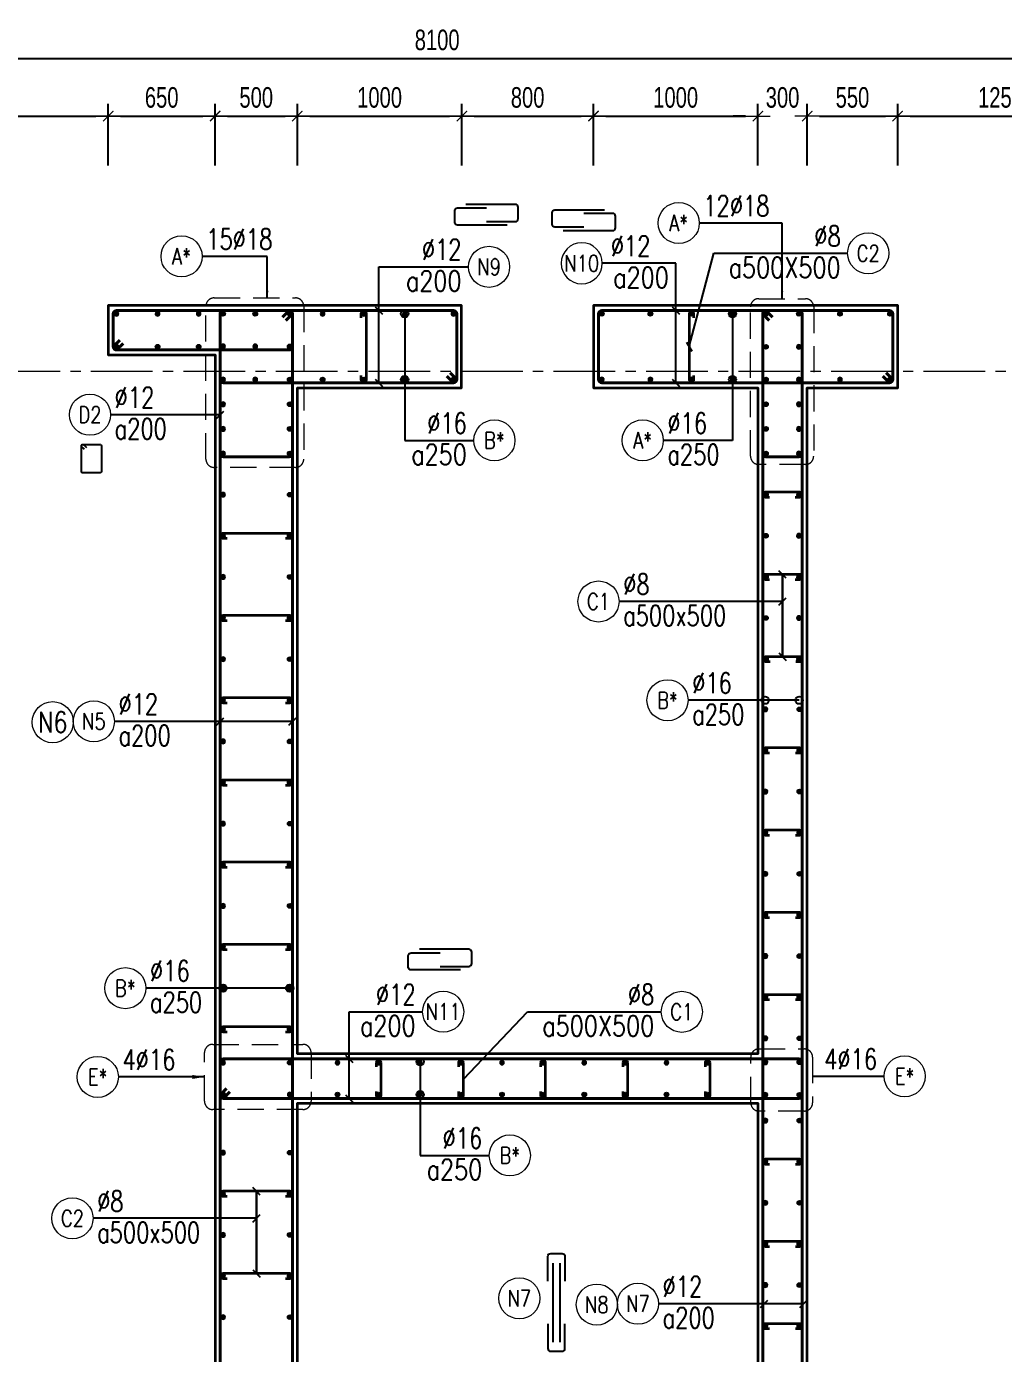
# Model space of a CAD drawing. Header units: millimetres. Extents: x 988833 to 1318015, y -9365 to 47591.
# Drawn here: x 1042620 to 1048560, y 39035 to 47102 of the extents above; entities that cross this region are included whole.
import ezdxf
from ezdxf.enums import TextEntityAlignment as Align

# ---------------------------------------------------------------- set-up
doc = ezdxf.new("R2010")
doc.units = ezdxf.units.MM
doc.header["$MEASUREMENT"] = 0
for name, pattern in [('HIDDEN', [9.525, 6.35, -3.175]), ('HIDDEN2', [4.7625, 3.175, -1.5875]), ('OF_Grid_1$0$CENTER2', [1.125, 0.75, -0.125, 0.125, -0.125])]:
    doc.linetypes.add(name, pattern=pattern)
doc.layers.get('0').update_dxf_attribs({"lineweight": 20})
doc.layers.get('Defpoints').update_dxf_attribs({"color": 151, "lineweight": 9})
for name, color, linetype in [('Hidden', 9, 'HIDDEN'), ('Leader', 6, 'Continuous'), ('Ligature', 1, 'Continuous')]:
    doc.layers.add(name, color=color, linetype=linetype)
for name, color, linetype, lineweight in [('KC-LEADER', 153, 'Continuous', 18), ('KC-THEP', 6, 'Continuous', 40), ('NDC_S_DIM', 1, 'Continuous', 15), ('NDC_S_HIDDEN', 8, 'HIDDEN2', 13), ('NDC_S_LEADER', 1, 'Continuous', 15), ('NDC_S_REBAR', 4, 'Continuous', 35), ('NDC_S_STIRRUP', 4, 'Continuous', 40), ('NDC_S_VN TEXT', 7, 'Continuous', 20), ('NDC_S_WALL', 6, 'Continuous', 35), ('OF_Core wall_1.2(B1-19F)$0$NDC_S_WALL', 6, 'Continuous', 35), ('OF_Grid_1$0$NDC_S_AXIS', 5, 'OF_Grid_1$0$CENTER2', 13)]:
    doc.layers.add(name, color=color, linetype=linetype, lineweight=lineweight)
doc.styles.add('NDC_DIM', font='', dxfattribs={"width": 0.75})
doc.styles.add('NDC_EN TXT', font='romans.shx', dxfattribs={"width": 0.8})
doc.styles.get('NDC_DIM').set_extended_font_data('Dotum')
doc.dimstyles.new('NDC_dim_25', dxfattribs={"dimscale": 25, "dimtxt": 2.5, "dimasz": 1.5, "dimexe": 1.5, "dimexo": 2.5, "dimgap": 1, "dimtad": 1, "dimdec": 0, "dimzin": 0, "dimdsep": 46, "dimtxsty": 'NDC_DIM', "dimblk": 'DIMMARK', "dimcen": 0.09, "dimdle": 1.2, "dimclrd": 1, "dimclre": 1, "dimclrt": 3, "dimadec": 0, "dimazin": 0, "dimtfac": 1, "dimtdec": 0, "dimtix": 1, "dimtofl": 0, "dimtmove": 0, "dimatfit": 3, "dimfxl": 6, "dimfxlon": 1, "dimtolj": 1, "dimtzin": 0, "dimarcsym": 0})
doc.dimstyles.new('NDC_dim_30', dxfattribs={"dimscale": 30, "dimtxt": 2.5, "dimasz": 1.5, "dimexe": 1.5, "dimexo": 2.5, "dimgap": 1, "dimtad": 1, "dimdec": 0, "dimzin": 0, "dimdsep": 46, "dimtxsty": 'NDC_DIM', "dimblk": 'DIMMARK', "dimcen": 0.09, "dimdle": 1.2, "dimclrd": 1, "dimclre": 1, "dimclrt": 3, "dimadec": 0, "dimazin": 0, "dimtfac": 1, "dimtdec": 0, "dimtix": 1, "dimtofl": 0, "dimtmove": 0, "dimatfit": 3, "dimfxl": 6, "dimfxlon": 1, "dimtolj": 1, "dimtzin": 0, "dimarcsym": 0})
doc.dimstyles.new('NDC_dim_50', dxfattribs={"dimscale": 50, "dimtxt": 2.5, "dimasz": 1.5, "dimexe": 1.5, "dimexo": 2.5, "dimgap": 1, "dimtad": 1, "dimdec": 0, "dimzin": 0, "dimdsep": 46, "dimtxsty": 'NDC_DIM', "dimblk": 'DIMMARK', "dimcen": 0.09, "dimdle": 1.2, "dimclrd": 1, "dimclre": 1, "dimclrt": 3, "dimadec": 0, "dimazin": 0, "dimtfac": 1, "dimtdec": 0, "dimtix": 1, "dimtofl": 0, "dimtmove": 0, "dimatfit": 3, "dimfxl": 6, "dimfxlon": 1, "dimtolj": 1, "dimtzin": 0, "dimarcsym": 0})

# ---------------------------------------------------------------- blocks, each defined once
blk = doc.blocks.new('THEP')
at = {"layer": 'KC-LEADER', "color": 6}
blk.add_circle((0, 0), 14, dxfattribs=at)
at = {"layer": 'KC-THEP'}
for p, q in [((-14, 0), (14, 0)), ((9.9, 9.9), (-9.9, -9.9)), ((-9.9, 9.9), (9.9, -9.9)), ((0, 14), (0, -14))]:
    blk.add_line(p, q, dxfattribs=at)
blk = doc.blocks.new('DIMMARK')
at = {"layer": 'NDC_S_DIM', "color": 1}
blk.add_line((-1.5, 0), (1, 0), dxfattribs=at)
at = {"layer": 'NDC_S_DIM', "color": 2, "const_width": 0.1}
blk.add_lwpolyline([(-0.42, -0.42), (0.42, 0.42)], dxfattribs=at)
blk = doc.blocks.new('*U13')
blk.add_circle((-2.5, 0), 2.5)
at = {"layer": 'NDC_S_VN TEXT', "color": 3, "style": 'NDC_EN TXT', "width": 0.75}
blk.add_attdef('DK1', (0.5, 0.85), '', height=2.5, dxfattribs=at)
at = {"layer": 'NDC_S_VN TEXT', "color": 7, "style": 'NDC_EN TXT', "width": 0.8}
blk.add_attdef('SH2', text='', height=2, dxfattribs=at).set_placement((-2.5, 0), align=Align.MIDDLE)
blk = doc.blocks.new('*U10')
blk.add_circle((2.5, 0), 2.5)
at = {"layer": 'NDC_S_VN TEXT', "color": 3, "style": 'NDC_EN TXT'}
for tag, width, p in [('DK2', 0.75, (-0.85, 0.85)), ('KC2', 0.8, (-0.85, -2.97))]:
    blk.add_attdef(tag, text='', height=2.5, dxfattribs=dict(at, width=width)).set_placement(p, align=Align.RIGHT)
at = {"layer": 'NDC_S_VN TEXT', "color": 7, "style": 'NDC_EN TXT', "width": 0.8}
blk.add_attdef('SH3', text='', height=2, dxfattribs=at).set_placement((2.5, 0), align=Align.MIDDLE)
blk = doc.blocks.new('*U11')
blk.add_circle((-2.5, 0), 2.5)
at = {"layer": 'NDC_S_VN TEXT', "color": 3, "style": 'NDC_EN TXT', "width": 0.75}
for tag, p in [('DK1', (0.5, 0.85)), ('KC1', (0.5, -2.97))]:
    blk.add_attdef(tag, p, '', height=2.5, dxfattribs=at)
at = {"layer": 'NDC_S_VN TEXT', "color": 7, "style": 'NDC_EN TXT', "width": 0.8}
blk.add_attdef('SH2', text='', height=2, dxfattribs=at).set_placement((-2.5, 0), align=Align.MIDDLE)
blk = doc.blocks.new('*U12')
blk.add_circle((-2.5, 0), 2.5)
at = {"layer": 'NDC_S_VN TEXT', "color": 3, "style": 'NDC_EN TXT', "width": 0.75}
for tag, p in [('DK1', (0.5, 0.85)), ('KC1', (0.5, -2.97))]:
    blk.add_attdef(tag, p, '', height=2.5, dxfattribs=at)
at = {"layer": 'NDC_S_VN TEXT', "color": 7, "style": 'NDC_EN TXT', "width": 0.8}
blk.add_attdef('SH2', text='', height=2, dxfattribs=at).set_placement((-2.5, 0), align=Align.MIDDLE)
blk = doc.blocks.new('A$C7BC65A55')
at = {"layer": 'Ligature'}
for p, q in [((-15.2, 372, 0), (-15.2, 38.5, 0)), ((15.2, 372, 0), (15.2, 38.5, 0))]:
    blk.add_line(p, q, dxfattribs=at)
for points in [[(-36.2, 296.5), (-36.2, 400.9, -0.414214), (-24, 413.1), (24, 413.1, -0.414214), (36.2, 400.9), (36.2, 296.5)], [(-36.2, 116.5), (-36.2, 12.2, 0.414214), (-24, 0), (24, 0, 0.414214), (36.2, 12.2), (36.2, 116.5)]]:
    blk.add_lwpolyline(points, format="xyb", dxfattribs=at)
blk = doc.blocks.new('*U9')
blk.add_circle((2.5, 0), 2.5)
at = {"layer": 'NDC_S_VN TEXT', "color": 3, "style": 'NDC_EN TXT', "width": 0.75}
blk.add_attdef('DK2', text='', height=2.5, dxfattribs=at).set_placement((-0.85, 0.85), align=Align.RIGHT)
at = {"layer": 'NDC_S_VN TEXT', "color": 7, "style": 'NDC_EN TXT', "width": 0.8}
blk.add_attdef('SH3', text='', height=2, dxfattribs=at).set_placement((2.5, 0), align=Align.MIDDLE)
blk = doc.blocks.new('*U41')
at = {"layer": 'KC-THEP', "xscale": -1, "rotation": 170.331435563619}
blk.add_blockref('THEP', (0, 0), dxfattribs=at)
blk = doc.blocks.new('*U42')
at = {"layer": 'NDC_S_HIDDEN', "color": 0, "linetype": 'ByBlock', "lineweight": -2, "transparency": 16777216}
for p in [(0, 0), (250, 0), (500, 0), (750, 0), (1000, 0), (1250, 0), (1500, 0), (1750, 0), (2000, 0), (2250, 0)]:
    blk.add_blockref('*U41', p, dxfattribs=at)
blk = doc.blocks.new('*U43')
at = {"layer": 'KC-THEP', "xscale": -1, "rotation": 170.331435563619}
blk.add_blockref('THEP', (0, 0), dxfattribs=at)
blk = doc.blocks.new('*U44')
at = {"layer": 'NDC_S_HIDDEN', "color": 0, "linetype": 'ByBlock', "lineweight": -2, "transparency": 16777216}
for p in [(0, 0), (250, 0), (500, 0), (750, 0), (1000, 0), (1250, 0), (1500, 0), (1750, 0), (2000, 0), (2250, 0)]:
    blk.add_blockref('*U43', p, dxfattribs=at)
blk = doc.blocks.new('*U45')
at = {"layer": 'NDC_S_REBAR'}
blk.add_lwpolyline([(-15, -75), (-15, -100, 1), (15, -100), (15, 100, 1), (-15, 100), (-15, 75)], format="xyb", dxfattribs=at)
blk = doc.blocks.new('*U46')
at = {"layer": 'NDC_S_HIDDEN', "color": 0, "linetype": 'ByBlock', "lineweight": -2, "transparency": 16777216}
for p in [(0, 0), (500, 0), (1000, 0), (1500, 0), (2000, 0)]:
    blk.add_blockref('*U45', p, dxfattribs=at)
blk = doc.blocks.new('*U52')
at = {"layer": 'KC-THEP', "rotation": 9.668564436380946}
blk.add_blockref('THEP', (-100, 0), dxfattribs=at)
at = {"layer": 'KC-THEP', "xscale": -1, "rotation": 350.3314355636191}
blk.add_blockref('THEP', (100, 0), dxfattribs=at)
blk = doc.blocks.new('*U53')
at = {"layer": 'OF_Core wall_1.2(B1-19F)$0$NDC_S_WALL', "color": 0, "linetype": 'ByBlock', "lineweight": -2, "transparency": 16777216}
for p in [(0, 0), (0, -250), (0, -500), (0, -750), (0, -1000)]:
    blk.add_blockref('*U52', p, dxfattribs=at)
blk = doc.blocks.new('A$C72321851')
at = {"layer": 'Ligature'}
for points in [[(-60.9, -129.3), (-60.9, 170.9, -0.414214), (-43.3, 188.5), (25.8, 188.5, -0.414214), (43.4, 170.9), (43.4, -4.3)], [(-39.7, -4.3), (-39.7, -179.5, 0.414214), (-22.1, -197.1), (47, -197.1, 0.414214), (64.6, -179.5), (64.6, 120.7)]]:
    blk.add_lwpolyline(points, format="xyb", dxfattribs=at)
blk = doc.blocks.new('*D391')
at = {"layer": 'Defpoints', "color": 0, "ltscale": 200, "transparency": 16777216}
for p in [(1049166.5, 46907.1), (1041066.5, 45353.1), (1049166.5, 44784.2)]:
    blk.add_point(p, dxfattribs=at)
at = {"layer": 'NDC_S_DIM', "color": 1, "lineweight": -2, "ltscale": 200, "transparency": 16777216}
for p, q in [((1041066.5, 46607.1), (1041066.5, 46982.1)), ((1049166.5, 46607.1), (1049166.5, 46982.1)), ((1041141.5, 46907.1), (1049091.5, 46907.1))]:
    blk.add_line(p, q, dxfattribs=at)
at = {"layer": 'NDC_S_DIM', "color": 1, "lineweight": -2, "ltscale": 200, "transparency": 16777216, "xscale": 75, "yscale": 75, "zscale": 75, "rotation": 180}
blk.add_blockref('DIMMARK', (1041066.5, 46907.1), dxfattribs=at)
at = {"layer": 'NDC_S_DIM', "color": 1, "lineweight": -2, "ltscale": 200, "transparency": 16777216, "xscale": 75, "yscale": 75, "zscale": 75}
blk.add_blockref('DIMMARK', (1049166.5, 46907.1), dxfattribs=at)
at = {"layer": 'NDC_S_DIM', "color": 3, "ltscale": 200, "transparency": 16777216, "insert": (1045116.5, 47019.7), "char_height": 125, "attachment_point": 5, "style": 'NDC_DIM'}
blk.add_mtext('\\A1;8100', dxfattribs=at)
blk = doc.blocks.new('*D408')
at = {"layer": 'Defpoints', "color": 0, "ltscale": 200, "transparency": 16777216}
for p in [(1043116.5, 46557.4), (1043116.5, 45405.6), (1041366.5, 44924.7)]:
    blk.add_point(p, dxfattribs=at)
at = {"layer": 'NDC_S_DIM', "color": 1, "lineweight": -2, "ltscale": 200, "transparency": 16777216}
for p, q in [((1041366.5, 46257.4), (1041366.5, 46632.4)), ((1043116.5, 46257.4), (1043116.5, 46632.4)), ((1041441.5, 46557.4), (1043041.5, 46557.4))]:
    blk.add_line(p, q, dxfattribs=at)
at = {"layer": 'NDC_S_DIM', "color": 1, "lineweight": -2, "ltscale": 200, "transparency": 16777216, "xscale": 75, "yscale": 75, "zscale": 75, "rotation": 180}
blk.add_blockref('DIMMARK', (1041366.5, 46557.4), dxfattribs=at)
at = {"layer": 'NDC_S_DIM', "color": 1, "lineweight": -2, "ltscale": 200, "transparency": 16777216, "xscale": 75, "yscale": 75, "zscale": 75}
blk.add_blockref('DIMMARK', (1043116.5, 46557.4), dxfattribs=at)
at = {"layer": 'NDC_S_DIM', "color": 3, "ltscale": 200, "transparency": 16777216, "insert": (1042241.5, 46670), "char_height": 125, "attachment_point": 5, "style": 'NDC_DIM'}
blk.add_mtext('\\A1;1750', dxfattribs=at)
blk = doc.blocks.new('*D409')
at = {"layer": 'Defpoints', "color": 0, "ltscale": 200, "transparency": 16777216}
for p in [(1043766.5, 46557.4), (1043116.5, 45405.6), (1043766.5, 45105.6)]:
    blk.add_point(p, dxfattribs=at)
at = {"layer": 'NDC_S_DIM', "color": 1, "lineweight": -2, "ltscale": 200, "transparency": 16777216}
for p, q in [((1043116.5, 46257.4), (1043116.5, 46632.4)), ((1043766.5, 46257.4), (1043766.5, 46632.4)), ((1043191.5, 46557.4), (1043691.5, 46557.4))]:
    blk.add_line(p, q, dxfattribs=at)
at = {"layer": 'NDC_S_DIM', "color": 1, "lineweight": -2, "ltscale": 200, "transparency": 16777216, "xscale": 75, "yscale": 75, "zscale": 75, "rotation": 180}
blk.add_blockref('DIMMARK', (1043116.5, 46557.4), dxfattribs=at)
at = {"layer": 'NDC_S_DIM', "color": 1, "lineweight": -2, "ltscale": 200, "transparency": 16777216, "xscale": 75, "yscale": 75, "zscale": 75}
blk.add_blockref('DIMMARK', (1043766.5, 46557.4), dxfattribs=at)
at = {"layer": 'NDC_S_DIM', "color": 3, "ltscale": 200, "transparency": 16777216, "insert": (1043441.5, 46670), "char_height": 125, "attachment_point": 5, "style": 'NDC_DIM'}
blk.add_mtext('\\A1;650', dxfattribs=at)
blk = doc.blocks.new('*D410')
at = {"layer": 'Defpoints', "color": 0, "ltscale": 200, "transparency": 16777216}
for p in [(1044266.5, 46557.4), (1043766.5, 45105.6), (1044266.5, 44905.6)]:
    blk.add_point(p, dxfattribs=at)
at = {"layer": 'NDC_S_DIM', "color": 1, "lineweight": -2, "ltscale": 200, "transparency": 16777216}
for p, q in [((1043766.5, 46257.4), (1043766.5, 46632.4)), ((1044266.5, 46257.4), (1044266.5, 46632.4)), ((1043841.5, 46557.4), (1044191.5, 46557.4))]:
    blk.add_line(p, q, dxfattribs=at)
at = {"layer": 'NDC_S_DIM', "color": 1, "lineweight": -2, "ltscale": 200, "transparency": 16777216, "xscale": 75, "yscale": 75, "zscale": 75, "rotation": 180}
blk.add_blockref('DIMMARK', (1043766.5, 46557.4), dxfattribs=at)
at = {"layer": 'NDC_S_DIM', "color": 1, "lineweight": -2, "ltscale": 200, "transparency": 16777216, "xscale": 75, "yscale": 75, "zscale": 75}
blk.add_blockref('DIMMARK', (1044266.5, 46557.4), dxfattribs=at)
at = {"layer": 'NDC_S_DIM', "color": 3, "ltscale": 200, "transparency": 16777216, "insert": (1044016.5, 46670), "char_height": 125, "attachment_point": 5, "style": 'NDC_DIM'}
blk.add_mtext('\\A1;500', dxfattribs=at)
blk = doc.blocks.new('*D411')
at = {"layer": 'Defpoints', "color": 0, "ltscale": 200, "transparency": 16777216}
for p in [(1045266.3, 46557.4), (1044266.5, 44905.6), (1045266.3, 44905.6)]:
    blk.add_point(p, dxfattribs=at)
at = {"layer": 'NDC_S_DIM', "color": 1, "lineweight": -2, "ltscale": 200, "transparency": 16777216}
for p, q in [((1044266.5, 46257.4), (1044266.5, 46632.4)), ((1045266.3, 46257.4), (1045266.3, 46632.4)), ((1044341.5, 46557.4), (1045191.3, 46557.4))]:
    blk.add_line(p, q, dxfattribs=at)
at = {"layer": 'NDC_S_DIM', "color": 1, "lineweight": -2, "ltscale": 200, "transparency": 16777216, "xscale": 75, "yscale": 75, "zscale": 75, "rotation": 180}
blk.add_blockref('DIMMARK', (1044266.5, 46557.4), dxfattribs=at)
at = {"layer": 'NDC_S_DIM', "color": 1, "lineweight": -2, "ltscale": 200, "transparency": 16777216, "xscale": 75, "yscale": 75, "zscale": 75}
blk.add_blockref('DIMMARK', (1045266.3, 46557.4), dxfattribs=at)
at = {"layer": 'NDC_S_DIM', "color": 3, "ltscale": 200, "transparency": 16777216, "insert": (1044766.4, 46670), "char_height": 125, "attachment_point": 5, "style": 'NDC_DIM'}
blk.add_mtext('\\A1;1000', dxfattribs=at)
blk = doc.blocks.new('*D412')
at = {"layer": 'Defpoints', "color": 0, "ltscale": 200, "transparency": 16777216}
for p in [(1046066.7, 46557.4), (1045266.3, 44905.6), (1046066.7, 44905.6)]:
    blk.add_point(p, dxfattribs=at)
at = {"layer": 'NDC_S_DIM', "color": 1, "lineweight": -2, "ltscale": 200, "transparency": 16777216}
for p, q in [((1045266.3, 46257.4), (1045266.3, 46632.4)), ((1046066.7, 46257.4), (1046066.7, 46632.4)), ((1045341.3, 46557.4), (1045991.7, 46557.4))]:
    blk.add_line(p, q, dxfattribs=at)
at = {"layer": 'NDC_S_DIM', "color": 1, "lineweight": -2, "ltscale": 200, "transparency": 16777216, "xscale": 75, "yscale": 75, "zscale": 75, "rotation": 180}
blk.add_blockref('DIMMARK', (1045266.3, 46557.4), dxfattribs=at)
at = {"layer": 'NDC_S_DIM', "color": 1, "lineweight": -2, "ltscale": 200, "transparency": 16777216, "xscale": 75, "yscale": 75, "zscale": 75}
blk.add_blockref('DIMMARK', (1046066.7, 46557.4), dxfattribs=at)
at = {"layer": 'NDC_S_DIM', "color": 3, "ltscale": 200, "transparency": 16777216, "insert": (1045666.5, 46670), "char_height": 125, "attachment_point": 5, "style": 'NDC_DIM'}
blk.add_mtext('\\A1;800', dxfattribs=at)
blk = doc.blocks.new('*D413')
at = {"layer": 'Defpoints', "color": 0, "ltscale": 200, "transparency": 16777216}
for p in [(1047066.5, 46557.4), (1046066.7, 44905.6), (1047066.5, 44905.6)]:
    blk.add_point(p, dxfattribs=at)
at = {"layer": 'NDC_S_DIM', "color": 1, "lineweight": -2, "ltscale": 200, "transparency": 16777216}
for p, q in [((1046066.7, 46257.4), (1046066.7, 46632.4)), ((1047066.5, 46257.4), (1047066.5, 46632.4)), ((1046141.7, 46557.4), (1046991.5, 46557.4))]:
    blk.add_line(p, q, dxfattribs=at)
at = {"layer": 'NDC_S_DIM', "color": 1, "lineweight": -2, "ltscale": 200, "transparency": 16777216, "xscale": 75, "yscale": 75, "zscale": 75, "rotation": 180}
blk.add_blockref('DIMMARK', (1046066.7, 46557.4), dxfattribs=at)
at = {"layer": 'NDC_S_DIM', "color": 1, "lineweight": -2, "ltscale": 200, "transparency": 16777216, "xscale": 75, "yscale": 75, "zscale": 75}
blk.add_blockref('DIMMARK', (1047066.5, 46557.4), dxfattribs=at)
at = {"layer": 'NDC_S_DIM', "color": 3, "ltscale": 200, "transparency": 16777216, "insert": (1046566.6, 46670), "char_height": 125, "attachment_point": 5, "style": 'NDC_DIM'}
blk.add_mtext('\\A1;1000', dxfattribs=at)
blk = doc.blocks.new('*D414')
at = {"layer": 'Defpoints', "color": 0, "ltscale": 200, "transparency": 16777216}
for p in [(1047366.5, 46557.4), (1047066.5, 44905.6), (1047366.5, 44905.6)]:
    blk.add_point(p, dxfattribs=at)
at = {"layer": 'NDC_S_DIM', "color": 1, "lineweight": -2, "ltscale": 200, "transparency": 16777216}
for p, q in [((1047066.5, 46257.4), (1047066.5, 46632.4)), ((1047366.5, 46257.4), (1047366.5, 46632.4)), ((1046991.5, 46557.4), (1046916.5, 46557.4)), ((1047441.5, 46557.4), (1047516.5, 46557.4))]:
    blk.add_line(p, q, dxfattribs=at)
at = {"layer": 'NDC_S_DIM', "color": 1, "lineweight": -2, "ltscale": 200, "transparency": 16777216, "xscale": 75, "yscale": 75, "zscale": 75}
blk.add_blockref('DIMMARK', (1047066.5, 46557.4), dxfattribs=at)
at = {"layer": 'NDC_S_DIM', "color": 1, "lineweight": -2, "ltscale": 200, "transparency": 16777216, "xscale": 75, "yscale": 75, "zscale": 75, "rotation": 180}
blk.add_blockref('DIMMARK', (1047366.5, 46557.4), dxfattribs=at)
at = {"layer": 'NDC_S_DIM', "color": 3, "ltscale": 200, "transparency": 16777216, "insert": (1047216.5, 46670), "char_height": 125, "attachment_point": 5, "style": 'NDC_DIM'}
blk.add_mtext('\\A1;300', dxfattribs=at)
blk = doc.blocks.new('*D415')
at = {"layer": 'Defpoints', "color": 0, "ltscale": 200, "transparency": 16777216}
for p in [(1047916.5, 46557.4), (1047366.5, 44905.6), (1047916.5, 44905.6)]:
    blk.add_point(p, dxfattribs=at)
at = {"layer": 'NDC_S_DIM', "color": 1, "lineweight": -2, "ltscale": 200, "transparency": 16777216}
for p, q in [((1047366.5, 46257.4), (1047366.5, 46632.4)), ((1047916.5, 46257.4), (1047916.5, 46632.4)), ((1047441.5, 46557.4), (1047841.5, 46557.4))]:
    blk.add_line(p, q, dxfattribs=at)
at = {"layer": 'NDC_S_DIM', "color": 1, "lineweight": -2, "ltscale": 200, "transparency": 16777216, "xscale": 75, "yscale": 75, "zscale": 75, "rotation": 180}
blk.add_blockref('DIMMARK', (1047366.5, 46557.4), dxfattribs=at)
at = {"layer": 'NDC_S_DIM', "color": 1, "lineweight": -2, "ltscale": 200, "transparency": 16777216, "xscale": 75, "yscale": 75, "zscale": 75}
blk.add_blockref('DIMMARK', (1047916.5, 46557.4), dxfattribs=at)
at = {"layer": 'NDC_S_DIM', "color": 3, "ltscale": 200, "transparency": 16777216, "insert": (1047641.5, 46670), "char_height": 125, "attachment_point": 5, "style": 'NDC_DIM'}
blk.add_mtext('\\A1;550', dxfattribs=at)
blk = doc.blocks.new('*D416')
at = {"layer": 'Defpoints', "color": 0, "ltscale": 200, "transparency": 16777216}
for p in [(1049166.5, 46557.4), (1049166.5, 45005.6), (1047916.5, 44905.6)]:
    blk.add_point(p, dxfattribs=at)
at = {"layer": 'NDC_S_DIM', "color": 1, "lineweight": -2, "ltscale": 200, "transparency": 16777216}
for p, q in [((1047916.5, 46257.4), (1047916.5, 46632.4)), ((1049166.5, 46257.4), (1049166.5, 46632.4)), ((1047991.5, 46557.4), (1049091.5, 46557.4))]:
    blk.add_line(p, q, dxfattribs=at)
at = {"layer": 'NDC_S_DIM', "color": 1, "lineweight": -2, "ltscale": 200, "transparency": 16777216, "xscale": 75, "yscale": 75, "zscale": 75, "rotation": 180}
blk.add_blockref('DIMMARK', (1047916.5, 46557.4), dxfattribs=at)
at = {"layer": 'NDC_S_DIM', "color": 1, "lineweight": -2, "ltscale": 200, "transparency": 16777216, "xscale": 75, "yscale": 75, "zscale": 75}
blk.add_blockref('DIMMARK', (1049166.5, 46557.4), dxfattribs=at)
at = {"layer": 'NDC_S_DIM', "color": 3, "ltscale": 200, "transparency": 16777216, "insert": (1048541.5, 46670), "char_height": 125, "attachment_point": 5, "style": 'NDC_DIM'}
blk.add_mtext('\\A1;1250', dxfattribs=at)

msp = doc.modelspace()

# ---------------------------------------------------------------- linework, layer by layer
for centre in [(1042779.2, 42872.5), (1045616.3, 39370.1), (1046087.2, 39331.9)]:
    msp.add_circle(centre, 125)
at = {"layer": 'Ligature'}
msp.add_lwpolyline([(1042972.1, 44531.4), (1042956.2, 44547.3, -0.668179), (1042961.9, 44561.3), (1043066.6, 44561.3, -0.414214), (1043074.7, 44553.1), (1043074.7, 44396, -0.414214), (1043066.6, 44387.8), (1042961.9, 44387.8, -0.414214), (1042953.8, 44396), (1042953.8, 44553.1, -0.668179), (1042967.7, 44558.9), (1042983.7, 44542.9)], format="xyb", dxfattribs=at)
at = {"layer": 'NDC_S_HIDDEN', "ltscale": 50}
for points in [[(1043760.5, 45451.8), (1044255.2, 45451.8, -0.414214), (1044305.2, 45401.8), (1044305.2, 44471.7, -0.414214), (1044255.2, 44421.7), (1043760.5, 44421.7, -0.414214), (1043710.5, 44471.7), (1043710.5, 45401.8, -0.414214)], [(1047071.5, 45447.2), (1047355.7, 45447.2, -0.414214), (1047405.7, 45397.2), (1047405.7, 44489.7, -0.414214), (1047355.7, 44439.7), (1047071.5, 44439.7, -0.414214), (1047021.5, 44489.7), (1047021.5, 45397.2, -0.414214)], [(1043751.9, 40914), (1044300, 40914, -0.414214), (1044350, 40864), (1044350, 40567.9, -0.414214), (1044300, 40517.9), (1043751.9, 40517.9, -0.414214), (1043701.9, 40567.9), (1043701.9, 40864, -0.414214)], [(1047073.2, 40886), (1047349.1, 40886, -0.414214), (1047399.1, 40836), (1047399.1, 40558.5, -0.414214), (1047349.1, 40508.5), (1047073.2, 40508.5, -0.414214), (1047023.2, 40558.5), (1047023.2, 40836, -0.414214)]]:
    msp.add_lwpolyline(points, format="xyb", close=True, dxfattribs=at)
at = {"layer": 'NDC_S_REBAR'}
for points in [[(1044655, 45330.6), (1044655, 45355.6, -1), (1044685, 45355.6), (1044685, 44955.6, -1), (1044655, 44955.6), (1044655, 44980.6)], [(1046678, 45330.6), (1046678, 45355.6, 1), (1046648, 45355.6), (1046648, 44955.6, 1), (1046678, 44955.6), (1046678, 44980.6)], [(1047293.9, 44240.8), (1047318.9, 44240.8, 1), (1047318.9, 44270.8), (1047111.9, 44270.8, 1), (1047111.9, 44240.8), (1047136.9, 44240.8)], [(1044195, 43990.6), (1044220, 43990.6, 1), (1044220, 44020.6), (1043814.6, 44020.6, 1), (1043814.6, 43990.6), (1043839.6, 43990.6)], [(1047293.9, 43740.8), (1047318.9, 43740.8, 1), (1047318.9, 43770.8), (1047111.9, 43770.8, 1), (1047111.9, 43740.8), (1047136.9, 43740.8)], [(1044195, 43490.6), (1044220, 43490.6, 1), (1044220, 43520.6), (1043814.6, 43520.6, 1), (1043814.6, 43490.6), (1043839.6, 43490.6)], [(1047297.7, 43240.8), (1047322.7, 43240.8, 1), (1047322.7, 43270.8), (1047115.7, 43270.8, 1), (1047115.7, 43240.8), (1047140.7, 43240.8)], [(1044195, 42990.6), (1044220, 42990.6, 1), (1044220, 43020.6), (1043814.6, 43020.6, 1), (1043814.6, 42990.6), (1043839.6, 42990.6)], [(1047294.2, 42685.7), (1047319.2, 42685.7, 1), (1047319.2, 42715.7), (1047112.2, 42715.7, 1), (1047112.2, 42685.7), (1047137.2, 42685.7)], [(1044195, 42490.6), (1044220, 42490.6, 1), (1044220, 42520.6), (1043814.6, 42520.6, 1), (1043814.6, 42490.6), (1043839.6, 42490.6)], [(1047294.2, 42185.7), (1047319.2, 42185.7, 1), (1047319.2, 42215.7), (1047112.2, 42215.7, 1), (1047112.2, 42185.7), (1047137.2, 42185.7)], [(1044195, 41990.6), (1044220, 41990.6, 1), (1044220, 42020.6), (1043814.6, 42020.6, 1), (1043814.6, 41990.6), (1043839.6, 41990.6)], [(1047294.2, 41685.7), (1047319.2, 41685.7, 1), (1047319.2, 41715.7), (1047112.2, 41715.7, 1), (1047112.2, 41685.7), (1047137.2, 41685.7)], [(1044195, 41490.6), (1044220, 41490.6, 1), (1044220, 41520.6), (1043814.6, 41520.6, 1), (1043814.6, 41490.6), (1043839.6, 41490.6)], [(1047294.2, 41185.7), (1047319.2, 41185.7, 1), (1047319.2, 41215.7), (1047112.2, 41215.7, 1), (1047112.2, 41185.7), (1047137.2, 41185.7)], [(1044195, 40990.6), (1044220, 40990.6, 1), (1044220, 41020.6), (1043814.6, 41020.6, 1), (1043814.6, 40990.6), (1043839.6, 40990.6)], [(1047294.2, 40185.7), (1047319.2, 40185.7, 1), (1047319.2, 40215.7), (1047112.2, 40215.7, 1), (1047112.2, 40185.7), (1047137.2, 40185.7)], [(1044195, 39990.6), (1044220, 39990.6, 1), (1044220, 40020.6), (1043814.6, 40020.6, 1), (1043814.6, 39990.6), (1043839.6, 39990.6)], [(1047294.2, 39685.7), (1047319.2, 39685.7, 1), (1047319.2, 39715.7), (1047112.2, 39715.7, 1), (1047112.2, 39685.7), (1047137.2, 39685.7)], [(1044195, 39490.6), (1044220, 39490.6, 1), (1044220, 39520.6), (1043814.6, 39520.6, 1), (1043814.6, 39490.6), (1043839.6, 39490.6)], [(1047294.2, 39185.7), (1047319.2, 39185.7, 1), (1047319.2, 39215.7), (1047112.2, 39215.7, 1), (1047112.2, 39185.7), (1047137.2, 39185.7)]]:
    msp.add_lwpolyline(points, format="xyb", dxfattribs=at)
at = {"layer": 'NDC_S_STIRRUP'}
for points in [[(1043206.5, 45175.6), (1043166.5, 45135.6, -0.414214), (1043146.5, 45155.6), (1043146.5, 45355.6, -0.414214), (1043166.5, 45375.6), (1044216.5, 45375.6, -0.414214), (1044236.5, 45355.6), (1044236.5, 45155.6, -0.414358), (1044216.5, 45135.6), (1043166.5, 45135.6, -0.414214), (1043146.5, 45155.6), (1043186.5, 45195.6)], [(1044196.5, 45315.6), (1044236.5, 45355.6, 0.414214), (1044216.5, 45375.6), (1043816.5, 45375.6, 0.414214), (1043796.5, 45355.6), (1043796.5, 44505.8, 0.414214), (1043816.5, 44485.8), (1044216.5, 44485.8, 0.414214), (1044236.5, 44505.8), (1044236.5, 45355.6, 0.414214), (1044216.5, 45375.6), (1044176.5, 45335.6)], [(1043806.5, 35837), (1043796.5, 35807), (1043796.5, 45355.6, -0.414214), (1043816.5, 45375.6), (1044216.5, 45375.6, -0.414214), (1044236.5, 45355.6), (1044236.5, 42106.3), (1044236.5, 42106.3)], [(1045175.3, 44975.6), (1045215.3, 44935.6, 0.414214), (1045235.3, 44955.6), (1045235.3, 45355.6, 0.414214), (1045215.3, 45375.6), (1043816.5, 45375.6, 0.414214), (1043796.5, 45355.6), (1043796.5, 44955.6, 0.414214), (1043816.5, 44935.6), (1045215.3, 44935.6, 0.414214), (1045235.3, 44955.6), (1045195.3, 44995.6)], [(1047826.5, 44975.6), (1047866.5, 44935.6, 0.414214), (1047886.5, 44955.6), (1047886.5, 45355.6, 0.414214), (1047866.5, 45375.6), (1046117.7, 45375.6, 0.414214), (1046097.7, 45355.6), (1046097.7, 44955.6, 0.414214), (1046117.7, 44935.6), (1047866.5, 44935.6, 0.414214), (1047886.5, 44955.6), (1047846.5, 44995.6)], [(1047135.7, 45315.6), (1047095.7, 45355.6, -0.414214), (1047115.7, 45375.6), (1047315.7, 45375.6, -0.414214), (1047335.7, 45355.6), (1047335.7, 44505.8, -0.414214), (1047315.7, 44485.8), (1047115.7, 44485.8, -0.414214), (1047095.7, 44505.8), (1047095.7, 45355.6, -0.414214), (1047115.7, 45375.6), (1047155.7, 45335.6)], [(1047135.7, 34995.6), (1047095.7, 34955.6, 0.414214), (1047115.7, 34935.6), (1047315.7, 34935.6, 0.414214), (1047335.7, 34955.6), (1047335.7, 45355.6, 0.414214), (1047315.7, 45375.6), (1047115.7, 45375.6, 0.414214), (1047095.7, 45355.6), (1047095.7, 34955.6, 0.414214), (1047115.7, 34935.6), (1047155.7, 34975.6)], [(1044236.5, 42605.6), (1044236.5, 42605.6), (1044236.5, 33055.6, -0.414214), (1044216.5, 33035.6), (1043816.5, 33035.6, -0.414214), (1043796.5, 33055.6), (1043796.5, 36306.3), (1043806.5, 36276.3)], [(1043856.5, 40625.6), (1043816.5, 40585.6, -0.414214), (1043796.5, 40605.6), (1043796.5, 40805.6, -0.414214), (1043816.5, 40825.6), (1047315.7, 40825.6, -0.414214), (1047335.7, 40805.6), (1047335.7, 40605.6, -0.414358), (1047315.7, 40585.6), (1043816.5, 40585.6, -0.414214), (1043796.5, 40605.6), (1043836.5, 40645.6)], [(1043856.5, 40625.6), (1043816.5, 40585.6, -0.414214), (1043796.5, 40605.6), (1043796.5, 40805.6, -0.414214), (1043816.5, 40825.6), (1047315.7, 40825.6, -0.414214), (1047335.7, 40805.6), (1047335.7, 40605.6, -0.414358), (1047315.7, 40585.6), (1043816.5, 40585.6, -0.414214), (1043796.5, 40605.6), (1043836.5, 40645.6)]]:
    msp.add_lwpolyline(points, format="xyb", dxfattribs=at)
at = {"layer": 'NDC_S_WALL'}
for points in [[(1047366.5, 34905.6), (1047366.5, 44905.6), (1047916.5, 44905.6), (1047916.5, 45405.6), (1046067.7, 45405.6), (1046067.7, 44905.6), (1047066.5, 44905.6), (1047066.5, 40855.6), (1044266.5, 40855.6), (1044266.5, 44905.6), (1045265.3, 44905.6), (1045265.3, 45405.6), (1043116.5, 45405.6), (1043116.5, 45105.6), (1043766.5, 45105.6), (1043766.5, 33305.6)], [(1044266.5, 33505.6), (1044266.5, 40555.6), (1047066.5, 40555.6), (1047066.5, 34905.6)]]:
    msp.add_lwpolyline(points, dxfattribs=at)
at = {"layer": 'OF_Grid_1$0$NDC_S_AXIS', "ltscale": 500}
msp.add_line((1039074, 45005.6), (1057694.6, 45005.6), dxfattribs=at)

# ---------------------------------------------------------------- block references
at = {"layer": 'Hidden', "xscale": 1.44, "yscale": 1.44, "zscale": 1.44}
msp.add_blockref('A$C7BC65A55', (1045841.3, 39047.8, 0), dxfattribs=at)
at = {"layer": 'KC-THEP', "xscale": -1}
for p, rotation in [((1043166.5, 45355.6), 170.331435563619), ((1043416.5, 45355.6), 170.331435563619), ((1043666.5, 45355.6), 170.331435563619), ((1044220, 45355.6), 170.331435563619), ((1044420, 45355.6), 170.331435563619), ((1044670, 45355.6), 170.331435563619), ((1044920, 45355.6), 170.331435563619), ((1045215.3, 45355.6), 170.331435563619), ((1047115.7, 45355.6), 170.331435563619), ((1043814.6, 45157.3), 350.3314355636191), ((1044010.2, 45157.3), 350.3314355636191), ((1047315.7, 45154.7), 350.3314355636191), ((1043814.6, 44955.6), 350.3314355636191), ((1044010.2, 44955.6), 350.3314355636191), ((1046117.7, 44955.6), 350.3314355636191), ((1046413, 44955.6), 350.3314355636191), ((1046663, 44955.6), 350.3314355636191), ((1046913, 44955.6), 350.3314355636191), ((1047315.7, 44955.6), 350.3314355636191), ((1047565.7, 44955.6), 350.3314355636191), ((1047870.2, 44955.6), 350.3314355636191), ((1043814.6, 44805.6), 350.3314355636191), ((1047315.7, 44805.6), 350.3314355636191), ((1043814.6, 44655.6), 350.3314355636191), ((1047315.7, 44655.6), 350.3314355636191), ((1043814.6, 44505.6), 350.3314355636192), ((1047315.7, 44505.8), 350.3314355636191), ((1043814.6, 44255.6), 350.3314355636192), ((1043814.6, 44005.6), 350.3314355636192), ((1043814.6, 43755.6), 350.3314355636192), ((1043814.6, 43505.6), 350.3314355636192), ((1043814.6, 43255.6), 350.3314355636192), ((1043814.6, 43005.6), 350.3314355636192), ((1047112.2, 42950.7), 350.3314355636191), ((1043814.6, 42755.6), 350.3314355636192), ((1047112.2, 42700.7), 350.3314355636191), ((1043814.6, 42505.6), 350.3314355636192), ((1047112.2, 42450.7), 350.3314355636191), ((1043814.6, 42255.6), 350.3314355636192), ((1047112.2, 42200.7), 350.3314355636191), ((1043814.6, 42005.6), 350.3314355636192), ((1047112.2, 41950.7), 350.3314355636191), ((1043814.6, 41755.6), 350.3314355636192), ((1047112.2, 41700.7), 350.3314355636191), ((1043814.6, 41505.6), 350.3314355636192), ((1047112.2, 41450.7), 350.3314355636191), ((1043814.6, 41255.6), 350.3314355636192), ((1047112.2, 41200.7), 350.3314355636191), ((1043814.6, 41005.6), 350.3314355636192), ((1047112.2, 40950.7), 350.3314355636191), ((1043814.6, 40802.8), 350.3314355636192), ((1047112.2, 40805.2), 350.3314355636191), ((1044220, 40608.4), 170.331435563619), ((1047112.2, 40606.6), 350.3314355636191), ((1047112.2, 40450.7), 350.3314355636191), ((1043814.6, 40255.6), 350.3314355636192), ((1047112.2, 40200.7), 350.3314355636191), ((1043814.6, 40005.6), 350.3314355636192), ((1047112.2, 39950.7), 350.3314355636191), ((1043814.6, 39755.6), 350.3314355636192), ((1047112.2, 39700.7), 350.3314355636191), ((1043814.6, 39505.6), 350.3314355636192), ((1047112.2, 39450.7), 350.3314355636191), ((1043814.6, 39255.6), 350.3314355636192), ((1047112.2, 39200.7), 350.3314355636191)]:
    msp.add_blockref('THEP', p, dxfattribs=dict(at, rotation=rotation))
at = {"layer": 'KC-THEP'}
for p, rotation in [((1043814.6, 45355.6), 189.6685644363809), ((1044010.2, 45355.6), 189.6685644363809), ((1046117.7, 45355.6), 189.6685644363809), ((1046413, 45355.6), 189.6685644363809), ((1046663, 45355.6), 189.6685644363809), ((1046913, 45355.6), 189.6685644363809), ((1047315.7, 45355.6), 189.6685644363809), ((1047565.7, 45355.6), 189.6685644363809), ((1047870.2, 45355.6), 189.6685644363809), ((1043166.5, 45155.6), 9.668564436380926), ((1043416.5, 45155.6), 9.668564436380926), ((1043666.5, 45155.6), 9.668564436380926), ((1044220, 45157.3), 9.668564436380946), ((1047115.7, 45154.7), 9.668564436380946), ((1044220, 44955.6), 9.668564436380946), ((1044420, 44955.6), 9.668564436380946), ((1044670, 44955.6), 9.668564436380946), ((1044920, 44955.6), 9.668564436380946), ((1045215.3, 44955.6), 9.668564436380946), ((1047115.7, 44955.6), 9.668564436380946), ((1044220, 44805.6), 9.668564436380946), ((1047115.7, 44805.6), 9.668564436380946), ((1044220, 44655.6), 9.668564436380946), ((1047115.7, 44655.6), 9.668564436380946), ((1044220, 44505.6), 9.668564436380926), ((1047115.7, 44505.8), 9.668564436380946), ((1044220, 44255.6), 9.668564436380926), ((1044220, 44005.6), 9.668564436380926), ((1044220, 43755.6), 9.668564436380926), ((1044220, 43505.6), 9.668564436380926), ((1044220, 43255.6), 9.668564436380926), ((1044220, 43005.6), 9.668564436380926), ((1047319.2, 42950.7), 9.668564436380926), ((1044220, 42755.6), 9.668564436380926), ((1047319.2, 42700.7), 9.668564436380926), ((1044220, 42505.6), 9.668564436380926), ((1047319.2, 42450.7), 9.668564436380926), ((1044220, 42255.6), 9.668564436380926), ((1047319.2, 42200.7), 9.668564436380926), ((1044220, 42005.6), 9.668564436380926), ((1047319.2, 41950.7), 9.668564436380926), ((1044220, 41755.6), 9.668564436380926), ((1047319.2, 41700.7), 9.668564436380926), ((1044220, 41505.6), 9.668564436380926), ((1047319.2, 41450.7), 9.668564436380926), ((1044220, 41255.6), 9.668564436380926), ((1047319.2, 41200.7), 9.668564436380926), ((1044220, 41005.6), 9.668564436380926), ((1047319.2, 40950.7), 9.668564436380926), ((1044220, 40802.8), 9.668564436380926), ((1047319.2, 40805.2), 9.668564436380926), ((1043814.6, 40608.4), 189.6685644363807), ((1047319.2, 40606.6), 9.668564436380926), ((1047319.2, 40450.7), 9.668564436380926), ((1044220, 40255.6), 9.668564436380926), ((1047319.2, 40200.7), 9.668564436380926), ((1044220, 40005.6), 9.668564436380926), ((1047319.2, 39950.7), 9.668564436380926), ((1044220, 39755.6), 9.668564436380926), ((1047319.2, 39700.7), 9.668564436380926), ((1044220, 39505.6), 9.668564436380926), ((1047319.2, 39450.7), 9.668564436380926), ((1044220, 39255.6), 9.668564436380926), ((1047319.2, 39200.7), 9.668564436380926)]:
    msp.add_blockref('THEP', p, dxfattribs=dict(at, rotation=rotation))
at = {"layer": 'Leader', "rotation": 89.99999999999997}
for p in [(1045411.9, 45955.8), (1045129.5, 41427.3)]:
    msp.add_blockref('A$C72321851', p, dxfattribs=at)
at = {"layer": 'Leader', "xscale": -1, "rotation": 270.0000000000001}
msp.add_blockref('A$C72321851', (1046012.3, 45922.1), dxfattribs=at)
at = {"layer": 'NDC_S_HIDDEN'}
for name, p in [('*U42', (1044510.6, 40802.8)), ('*U46', (1044760.6, 40702.8))]:
    msp.add_blockref(name, p, dxfattribs=at)
at = {"layer": 'NDC_S_HIDDEN', "xscale": -1, "rotation": 180}
msp.add_blockref('*U44', (1044510.6, 40608.4), dxfattribs=at)
at = {"layer": 'NDC_S_VN TEXT', "xscale": 50, "yscale": 50, "zscale": 50}
for name, p, values in [('*U13', (1046710.2, 45907.3), {'SH2': 'A*', 'DK1': '12%%C18'}), ('*U13', (1043687.5, 45704.5), {'SH2': 'A*', 'DK1': '15%%C18'}), ('*U10', (1047612.3, 45723), {'SH3': 'C2', 'DK2': '%%c8', 'KC2': 'a500X500'}), ('*U10', (1045307.2, 45640.9), {'SH3': 'N9', 'DK2': '%%C12', 'KC2': 'a200'}), ('*U11', (1043130.6, 44741.7), {'SH2': 'D2', 'DK1': '%%C12', 'KC1': 'a200'}), ('*U10', (1045339.6, 44585.9), {'SH3': 'B*', 'DK2': '%%C16', 'KC2': 'a250'}), ('*U11', (1046491.4, 44585.9), {'SH2': 'A*', 'DK1': '%%C16', 'KC1': 'a250'}), ('*U12', (1046222.4, 43606.4), {'SH2': 'C1', 'DK1': '%%c8', 'KC1': 'a500x500'}), ('*U11', (1046642.1, 43005.8), {'SH2': 'B*', 'DK1': '%%C16', 'KC1': 'a250'}), ('*U11', (1043154.1, 42877.6), {'SH2': 'N5', 'DK1': '%%C12', 'KC1': 'a200'}), ('*U11', (1043345.6, 41255.6), {'SH2': 'B*', 'DK1': '%%C16', 'KC1': 'a250'}), ('*U10', (1045028.1, 41112.5), {'SH3': 'N11', 'DK2': '%%C12', 'KC2': 'a200'}), ('*U10', (1046479.1, 41111.8), {'SH3': 'C1', 'DK2': '%%c8', 'KC2': 'a500X500'}), ('*U13', (1043178, 40715.9), {'SH2': 'E*', 'DK1': '4%%C16'}), ('*U9', (1047833.7, 40719.8), {'SH3': 'E*', 'DK2': '4%%C16'}), ('*U10', (1045433.4, 40238.7), {'SH3': 'B*', 'DK2': '%%C16', 'KC2': 'a250'}), ('*U12', (1043024, 39856.3), {'SH2': 'C2', 'DK1': '%%c8', 'KC1': 'a500x500'}), ('*U11', (1046462.2, 39337.1), {'SH2': 'N7', 'DK1': '%%C12', 'KC1': 'a200'})]:
    msp.add_blockref(name, p, dxfattribs=at).add_auto_attribs(values)
at = {"layer": 'NDC_S_VN TEXT'}
ref = msp.add_blockref('*U10', (1046120.7, 45662.5), dxfattribs=dict(at, xscale=-50, yscale=50, zscale=50))
ref.add_attrib('SH3', 'N10', dxfattribs={"color": 7, "height": 100, "style": 'NDC_EN TXT', "width": 0.8}).set_placement((1045995.7, 45662.5), align=Align.MIDDLE)
ref.add_attrib('DK2', '%%C12', dxfattribs={"color": 3, "height": 125, "style": 'NDC_EN TXT', "width": 0.75}).set_placement((1046413.2, 45704.7), align=Align.RIGHT)
ref.add_attrib('KC2', 'a200', dxfattribs={"color": 3, "height": 125, "style": 'NDC_EN TXT', "width": 0.8}).set_placement((1046525.1, 45513.8), align=Align.RIGHT)
at = {"layer": 'OF_Core wall_1.2(B1-19F)$0$NDC_S_WALL'}
msp.add_blockref('*U53', (1047215.7, 44255.8), dxfattribs=at)

# ---------------------------------------------------------------- texts
at = {"layer": 'NDC_S_VN TEXT', "color": 7, "style": 'NDC_EN TXT', "width": 0.8}
for tag, height, p in [('N6', 125, (1042779.2, 42872.5)), ('N7', 100, (1045616.3, 39370.1)), ('N8', 100, (1046087.2, 39331.9))]:
    msp.add_attdef(tag, text='3', height=height, dxfattribs=at).set_placement(p, align=Align.MIDDLE)

# ---------------------------------------------------------------- dimensions: what is measured, and where the dimension line sits
at = {"layer": 'NDC_S_DIM', "ltscale": 200}
dim = msp.add_linear_dim(base=(1049166.5, 46907.1), p1=(1041066.5, 45353.1), p2=(1049166.5, 44784.2), dimstyle='NDC_dim_50', dxfattribs=at)
dim.commit()
dim.dimension.update_dxf_attribs({"geometry": '*D391', "text_midpoint": (1045116.5, 47019.7)})
for base, p1, p2, picture, middle in [((1043116.5, 46557.4), (1041366.5, 44924.7), (1043116.5, 45405.6), '*D408', (1042241.5, 46670)), ((1043766.5, 46557.4), (1043116.5, 45405.6), (1043766.5, 45105.6), '*D409', (1043441.5, 46670)), ((1044266.5, 46557.4), (1043766.5, 45105.6), (1044266.5, 44905.6), '*D410', (1044016.5, 46670)), ((1045266.3, 46557.4), (1044266.5, 44905.6), (1045266.3, 44905.6), '*D411', (1044766.4, 46670)), ((1046066.7, 46557.4), (1045266.3, 44905.6), (1046066.7, 44905.6), '*D412', (1045666.5, 46670)), ((1047066.5, 46557.4), (1046066.7, 44905.6), (1047066.5, 44905.6), '*D413', (1046566.6, 46670)), ((1047366.5, 46557.4), (1047066.5, 44905.6), (1047366.5, 44905.6), '*D414', (1047216.5, 46670)), ((1047916.5, 46557.4), (1047366.5, 44905.6), (1047916.5, 44905.6), '*D415', (1047641.5, 46670)), ((1049166.5, 46557.4), (1047916.5, 44905.6), (1049166.5, 45005.6), '*D416', (1048541.5, 46670))]:
    dim = msp.add_linear_dim(base=base, p1=p1, p2=p2, dimstyle='NDC_dim_50', override={"dimtmove": 1}, dxfattribs=at)
    dim.commit()
    dim.dimension.update_dxf_attribs({"geometry": picture, "text_midpoint": middle})

# ---------------------------------------------------------------- leaders
at = {"layer": 'NDC_S_LEADER'}
for points, dimstyle, override in [([(1047213.6, 45447.2), (1047213.6, 45907.3), (1046714.1, 45907.3)], 'NDC_dim_30', {"dimgap": 1, "dimtad": 0}), ([(1044083.2, 45451.8), (1044083.2, 45704.5), (1043687.5, 45704.5)], 'NDC_dim_30', {"dimtad": 0}), ([(1046568.1, 44935.6), (1046568.1, 45662.3), (1046120.7, 45662.3)], 'NDC_dim_30', {"dimgap": 1, "dimtad": 0, "dimldrblk": 'Oblique'}), ([(1046568.1, 45375.6), (1046568.1, 45662.3), (1046120.7, 45662.3)], 'NDC_dim_30', {"dimtad": 0, "dimldrblk": 'Oblique'}), ([(1046648, 45155.6), (1046799.4, 45723), (1047612.3, 45723)], 'NDC_dim_30', {"dimtad": 0, "dimldrblk": 'Oblique'}), ([(1044762.5, 44935.6), (1044762.5, 45640.7), (1045307.2, 45640.7)], 'NDC_dim_30', {"dimtad": 0, "dimldrblk": 'Oblique'}), ([(1044762.5, 45375.6), (1044762.5, 45640.7), (1045307.2, 45640.7)], 'NDC_dim_30', {"dimtad": 0, "dimldrblk": 'Oblique'}), ([(1044919, 45355.6), (1044919, 44585.7), (1045339.6, 44585.7)], 'NDC_dim_30', {"dimgap": 1, "dimtad": 0, "dimldrblk": 'Origin'}), ([(1046912, 45355.6), (1046912, 44585.7), (1046491.4, 44585.7)], 'NDC_dim_30', {"dimgap": 1, "dimtad": 0, "dimldrblk": 'Origin'}), ([(1044919, 44955.6), (1044919, 44585.7), (1045339.6, 44585.7)], 'NDC_dim_30', {"dimgap": 1, "dimtad": 0, "dimldrblk": 'Origin'}), ([(1046912, 44955.6), (1046912, 44585.7), (1046491.4, 44585.7)], 'NDC_dim_30', {"dimgap": 1, "dimtad": 0, "dimldrblk": 'Origin'}), ([(1043796.5, 44741.7), (1043128.5, 44741.7)], 'NDC_dim_30', {"dimtad": 0, "dimldrblk": 'Oblique'}), ([(1047215.7, 43770.8), (1047215.7, 43270.8)], 'NDC_dim_30', {"dimtad": 0, "dimldrblk": 'Oblique'}), ([(1047215.7, 43270.8), (1047215.7, 43770.8)], 'NDC_dim_30', {"dimtad": 0, "dimldrblk": 'Oblique'}), ([(1047215.7, 43606.4), (1046222.4, 43606.4)], 'NDC_dim_30', {"dimtad": 0, "dimldrblk": 'Oblique'}), ([(1047318, 43005.8), (1046642.1, 43005.8)], 'NDC_dim_30', {"dimtad": 0, "dimldrblk": 'Origin'}), ([(1047111, 43005.8), (1046642.1, 43005.8)], 'NDC_dim_30', {"dimtad": 0, "dimldrblk": 'Origin'}), ([(1044236.5, 42877.4), (1043154.1, 42877.4)], 'NDC_dim_30', {"dimtad": 0, "dimldrblk": 'Oblique'}), ([(1043796.5, 42877.4), (1043154.1, 42877.4)], 'NDC_dim_30', {"dimtad": 0, "dimldrblk": 'Oblique'}), ([(1044220, 41255.6), (1043345.6, 41255.6)], 'NDC_dim_30', {"dimtad": 0, "dimldrblk": 'Origin'}), ([(1043814.6, 41255.6), (1043345.6, 41255.6)], 'NDC_dim_30', {"dimtad": 0, "dimldrblk": 'Origin'}), ([(1044580.7, 40585.6), (1044580.7, 41112.3), (1045028.1, 41112.3)], 'NDC_dim_30', {"dimgap": 1, "dimtad": 0, "dimldrblk": 'Oblique'}), ([(1044580.7, 40825.6), (1044580.7, 41112.3), (1045028.1, 41112.3)], 'NDC_dim_30', {"dimtad": 0, "dimldrblk": 'Oblique'}), ([(1045275.6, 40702.8), (1045666.2, 41111.8), (1046479.1, 41111.8)], 'NDC_dim_30', {"dimtad": 0, "dimldrblk": 'Oblique'}), ([(1045012.8, 40808.4), (1045012.8, 40238.5), (1045433.4, 40238.5)], 'NDC_dim_30', {"dimgap": 1, "dimtad": 0, "dimldrblk": 'Origin'}), ([(1043701.9, 40715.9), (1043178, 40715.9)], 'NDC_dim_50', {"dimgap": 1, "dimtad": 0}), ([(1047399.1, 40719.8), (1047833.7, 40719.8)], 'NDC_dim_25', {"dimgap": 1, "dimtad": 0}), ([(1045012.8, 40608.4), (1045012.8, 40238.5), (1045433.4, 40238.5)], 'NDC_dim_30', {"dimgap": 1, "dimtad": 0, "dimldrblk": 'Origin'}), ([(1044017.3, 40020.6), (1044017.3, 39520.6)], 'NDC_dim_30', {"dimtad": 0, "dimldrblk": 'Oblique'}), ([(1044017.3, 39520.6), (1044017.3, 40020.6)], 'NDC_dim_30', {"dimtad": 0, "dimldrblk": 'Oblique'}), ([(1044017.3, 39856.3), (1043024, 39856.3)], 'NDC_dim_30', {"dimtad": 0, "dimldrblk": 'Oblique'}), ([(1047344.6, 39336.9), (1046462.2, 39336.9)], 'NDC_dim_30', {"dimtad": 0, "dimldrblk": 'Oblique'}), ([(1047104.6, 39336.9), (1046462.2, 39336.9)], 'NDC_dim_30', {"dimtad": 0, "dimldrblk": 'Oblique'})]:
    msp.add_leader(points, dimstyle=dimstyle, override=override, dxfattribs=at)

doc.saveas('drawing.dxf')
